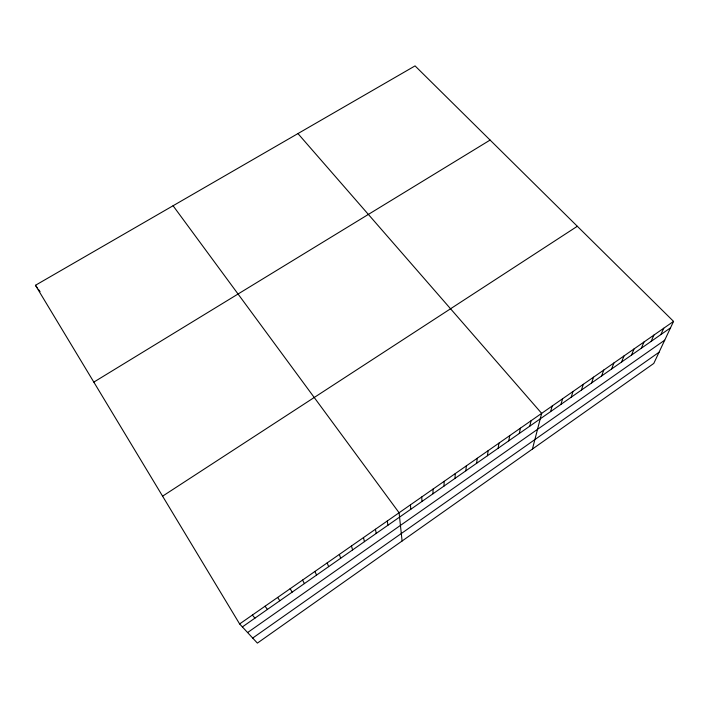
<?xml version="1.0" encoding="UTF-8"?>
<svg xmlns="http://www.w3.org/2000/svg" width="709" height="709" viewBox="0 0 709 709"><rect width="100%" height="100%" fill="white"/><g stroke="black" fill="none" stroke-linecap="round" stroke-linejoin="round"><path stroke-width="1.06" d="M444.02 486.055L444.171 481.322M454.974 478.407L455.267 473.585M465.857 470.803L466.3 465.902M476.67 463.252L477.254 458.253M487.42 455.736L488.155 450.658M498.108 448.274L498.985 443.107M508.734 440.856L509.744 435.601M519.298 433.474L520.45 428.139M529.8 426.144L531.085 420.729M532.424 449.054L541.658 413.356L297.948 133.576M550.609 411.601L552.16 406.027M560.925 404.396L562.609 398.742M571.179 397.235L572.996 391.501M581.371 390.11L583.321 384.305M591.51 383.037L593.584 377.153M601.587 375.992L603.784 370.036M611.601 368.999L613.923 362.964M621.563 362.042L624.009 355.936M631.471 355.12L634.032 348.943M641.317 348.243L643.994 341.995M651.101 341.401L653.902 335.091M660.841 334.604L663.757 328.223M673.55 321.39L653.787 363.425L257.385 643.107L239.624 623.947L35.45 285.284L415.057 65.893L673.55 321.39L239.624 623.947M252.696 638.056L659.042 352.249M247.601 632.552L664.723 340.169M242.372 626.916L670.519 327.842M162.591 496.167L577.321 226.277M93.827 382.107L490.105 140.063M252.377 615.058L254.939 618.142M265.051 606.222L267.426 609.412M173.067 205.743L399.087 512.758L402.1 541.002M35.45 285.284L37.178 287.659M38.33 289.245L40.059 291.621M277.644 597.439L279.833 600.753M290.149 588.718L292.152 592.139M302.566 580.059L304.4 583.587M314.911 571.454L316.56 575.096M327.177 562.902L328.648 566.651M339.354 554.411L340.657 558.267M351.46 545.974L352.586 549.927M363.478 537.59L364.444 541.649M375.424 529.26L376.222 533.416M387.3 520.982L387.92 525.245M410.467 504.826L410.777 509.284M421.766 496.947L421.926 501.493M433.004 489.113L433.004 493.748"/></g></svg>
